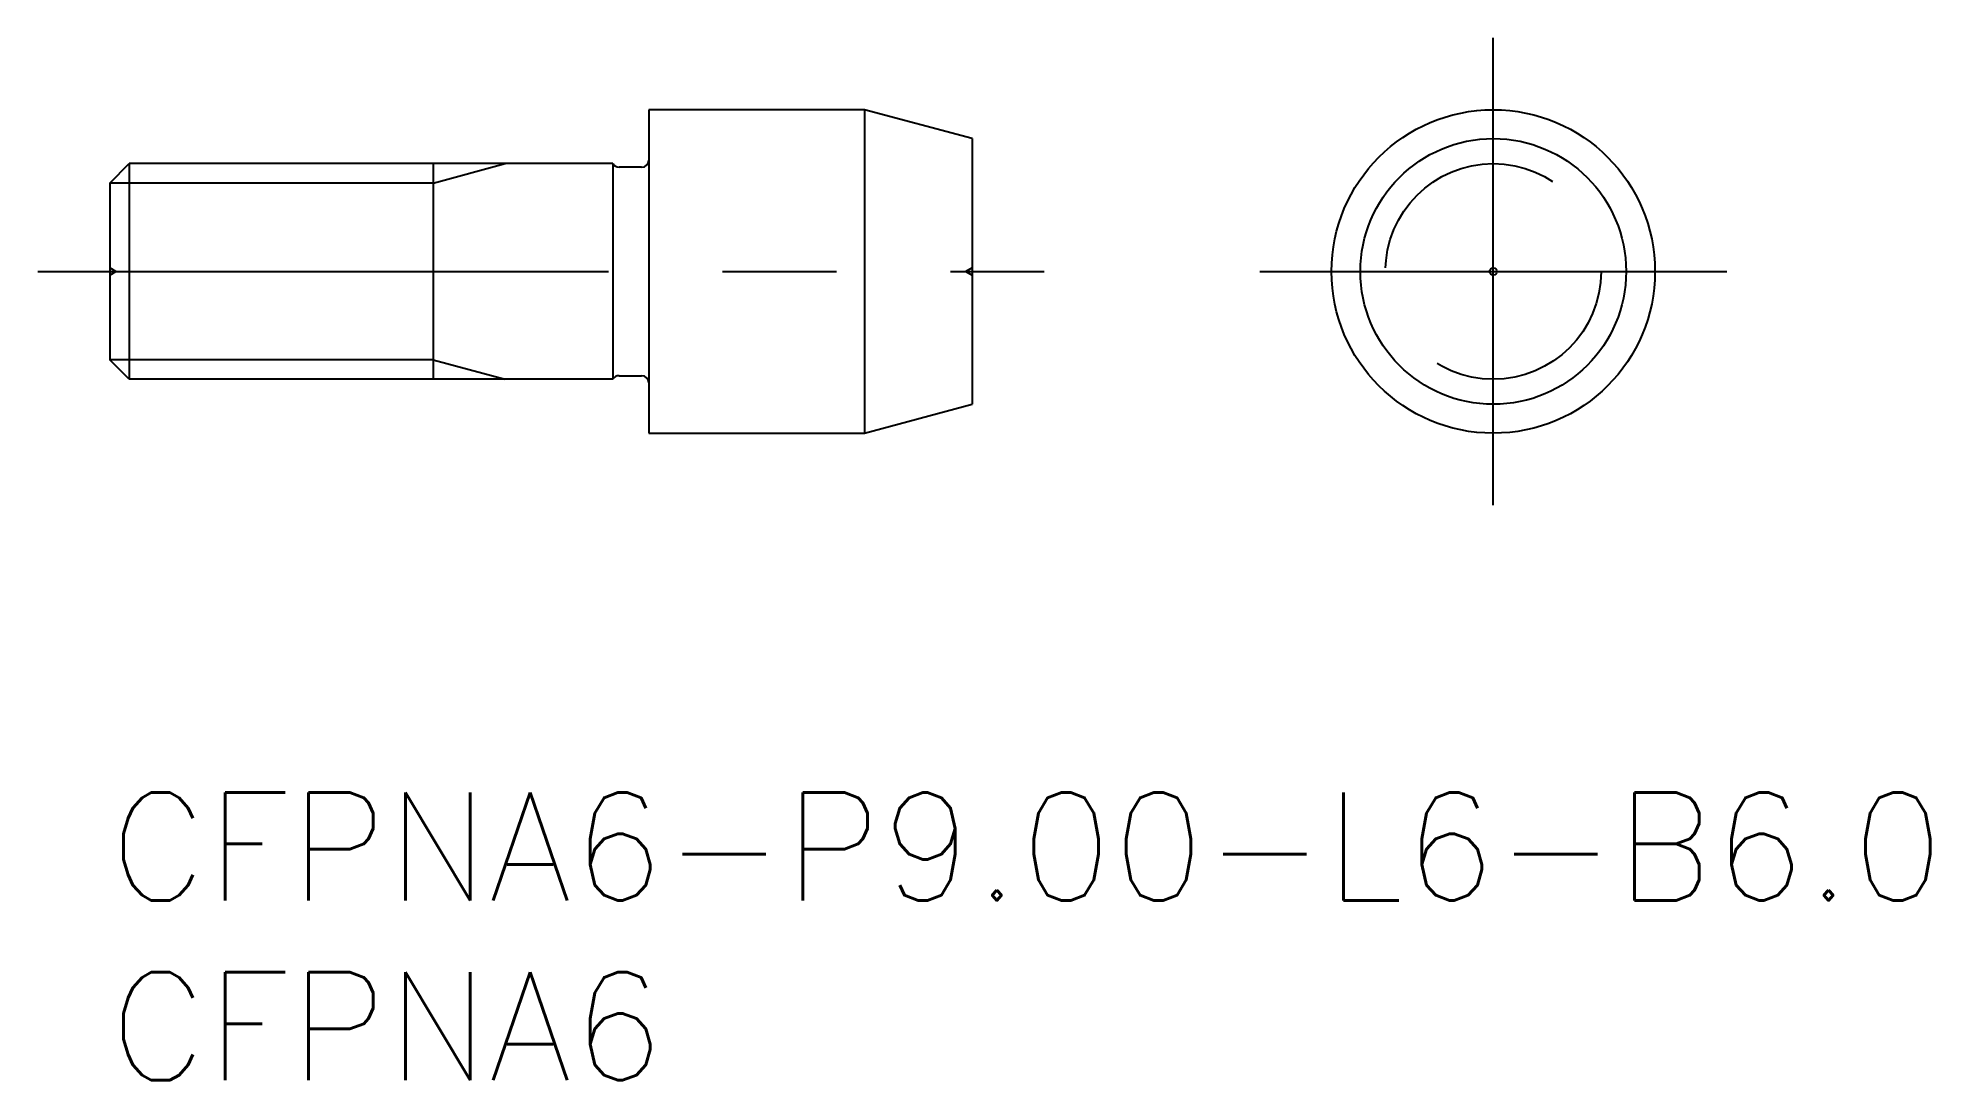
# Model space of a CAD drawing. Extents: x -2 to 50.7, y -8 to 21.
import ezdxf

# ---------------------------------------------------------------- set-up
doc = ezdxf.new("R2010")
doc.units = 0
doc.header["$LTSCALE"] = 0.5
doc.linetypes.add('CENTER', pattern=[50.8, 31.75, -6.35, 6.35, -6.35])
doc.linetypes.add('DASHED', pattern=[19.05, 12.7, -6.35])
for name, color, linetype in [('MSM_CENTER', 1, 'CENTER'), ('MSM_CONTINUOUS', 7, 'CONTINUOUS'), ('MSM_DASHED', 4, 'DASHED'), ('MSM_NARROW', 5, 'CONTINUOUS'), ('MSM_PART_NUMBER', 7, 'CONTINUOUS')]:
    doc.layers.add(name, color=color, linetype=linetype)
doc.styles.get("Standard").update_dxf_attribs({"font": 'txt.shx', "height": 0.5, "bigfont": 'bigfont.shx'})

# ---------------------------------------------------------------- blocks, each defined once
blk = doc.blocks.new('*U15')
at = {"layer": 'MSM_PART_NUMBER'}
blk.add_text('CFPNA6-P9.00-L6-B6.0', height=3, dxfattribs=at).set_placement((0, -3))
blk = doc.blocks.new('*U16')
at = {"layer": 'MSM_PART_NUMBER'}
blk.add_text('CFPNA6', height=3, dxfattribs=at).set_placement((0, -8))

msp = doc.modelspace()

# ---------------------------------------------------------------- linework, layer by layer
at = {"layer": 'MSM_CENTER'}
for p, q in [((38.5, 8), (38.5, 21)), ((-2, 14.5), (26, 14.5)), ((32, 14.5), (45, 14.5))]:
    msp.add_line(p, q, dxfattribs=at)
at = {"layer": 'MSM_CONTINUOUS'}
for p, q in [((21, 19), (15, 19)), ((15, 19), (15, 10)), ((24, 18.196), (21, 19)), ((21, 19), (21, 10)), ((24, 18.196), (24, 10.804)), ((0, 16.958), (0.542, 17.5)), ((14, 17.5), (0.542, 17.5)), ((0.542, 17.5), (0.542, 11.5)), ((9, 17.5), (9, 11.5)), ((14, 17.5), (14, 11.5)), ((14.8, 17.4), (14.173, 17.4)), ((0, 16.958), (0, 12.042)), ((0.542, 11.5), (0, 12.042)), ((14.173, 11.6), (14.8, 11.6)), ((14, 11.5), (0.542, 11.5)), ((21, 10), (24, 10.804)), ((15, 10), (21, 10))]:
    msp.add_line(p, q, dxfattribs=at)
for radius in [4.5, 3.696, 0.1]:
    msp.add_circle((38.5, 14.5), radius, dxfattribs=at)
for centre, start, end in [((14.173, 17.6), 210, 270), ((14.8, 17.6), 270, 0), ((14.173, 11.4), 90, 150), ((14.8, 11.4), 0, 90)]:
    msp.add_arc(centre, 0.2, start, end, dxfattribs=at)
at = {"layer": 'MSM_DASHED'}
for p, q in [((0.173, 14.5), (0, 14.6)), ((0, 14.4), (0.173, 14.5)), ((24, 14.6), (23.827, 14.5)), ((23.827, 14.5), (24, 14.4))]:
    msp.add_line(p, q, dxfattribs=at)
msp.add_circle((38.5, 14.5), 3, dxfattribs=at)
at = {"layer": 'MSM_NARROW'}
for p, q in [((9, 16.958), (11, 17.5)), ((9, 16.958), (0, 16.958)), ((9, 12.042), (0, 12.042)), ((9, 12.042), (11, 11.5))]:
    msp.add_line(p, q, dxfattribs=at)

# ---------------------------------------------------------------- block references
at = {"layer": 'MSM_CONTINUOUS'}
for name in ['*U15', '*U16']:
    msp.add_blockref(name, (0, 0), dxfattribs=at)

doc.saveas('drawing.dxf')
